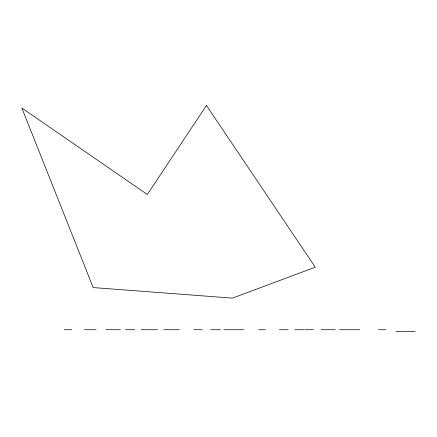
<?xml version="1.0" encoding="UTF-8"?>
<svg xmlns="http://www.w3.org/2000/svg" width="437" height="437" viewBox="0 0 437 437"><rect width="100%" height="100%" fill="white"/><g stroke="black" fill="none" stroke-linecap="round" stroke-linejoin="round"><path stroke-width="0.66" d="M64.31 329.722L71.826 329.722M84.527 329.722L96.074 329.722M105.809 329.722L120.481 329.722M125.392 329.722L134.667 329.722M141.2 329.722L157.593 329.722M163.706 329.722L179.317 329.722M193.738 329.722L202.44 329.722M210.694 329.722L220.548 329.722M223.864 329.722L243.611 329.722M258.835 329.722L265.374 329.722M279.434 329.722L288.152 329.722M294.806 329.722L304.015 329.722M305.01 329.722L313.602 329.722M321.184 329.722L335.184 329.722M339.505 329.722L359.656 329.722M378.447 329.722L385.969 329.722M396.195 331.503L415.15 331.503M206.477 105.497L147.307 194.487L21.85 108.026L93.163 287.573L232.479 298.127L315.274 267.198L206.477 105.497"/></g></svg>
